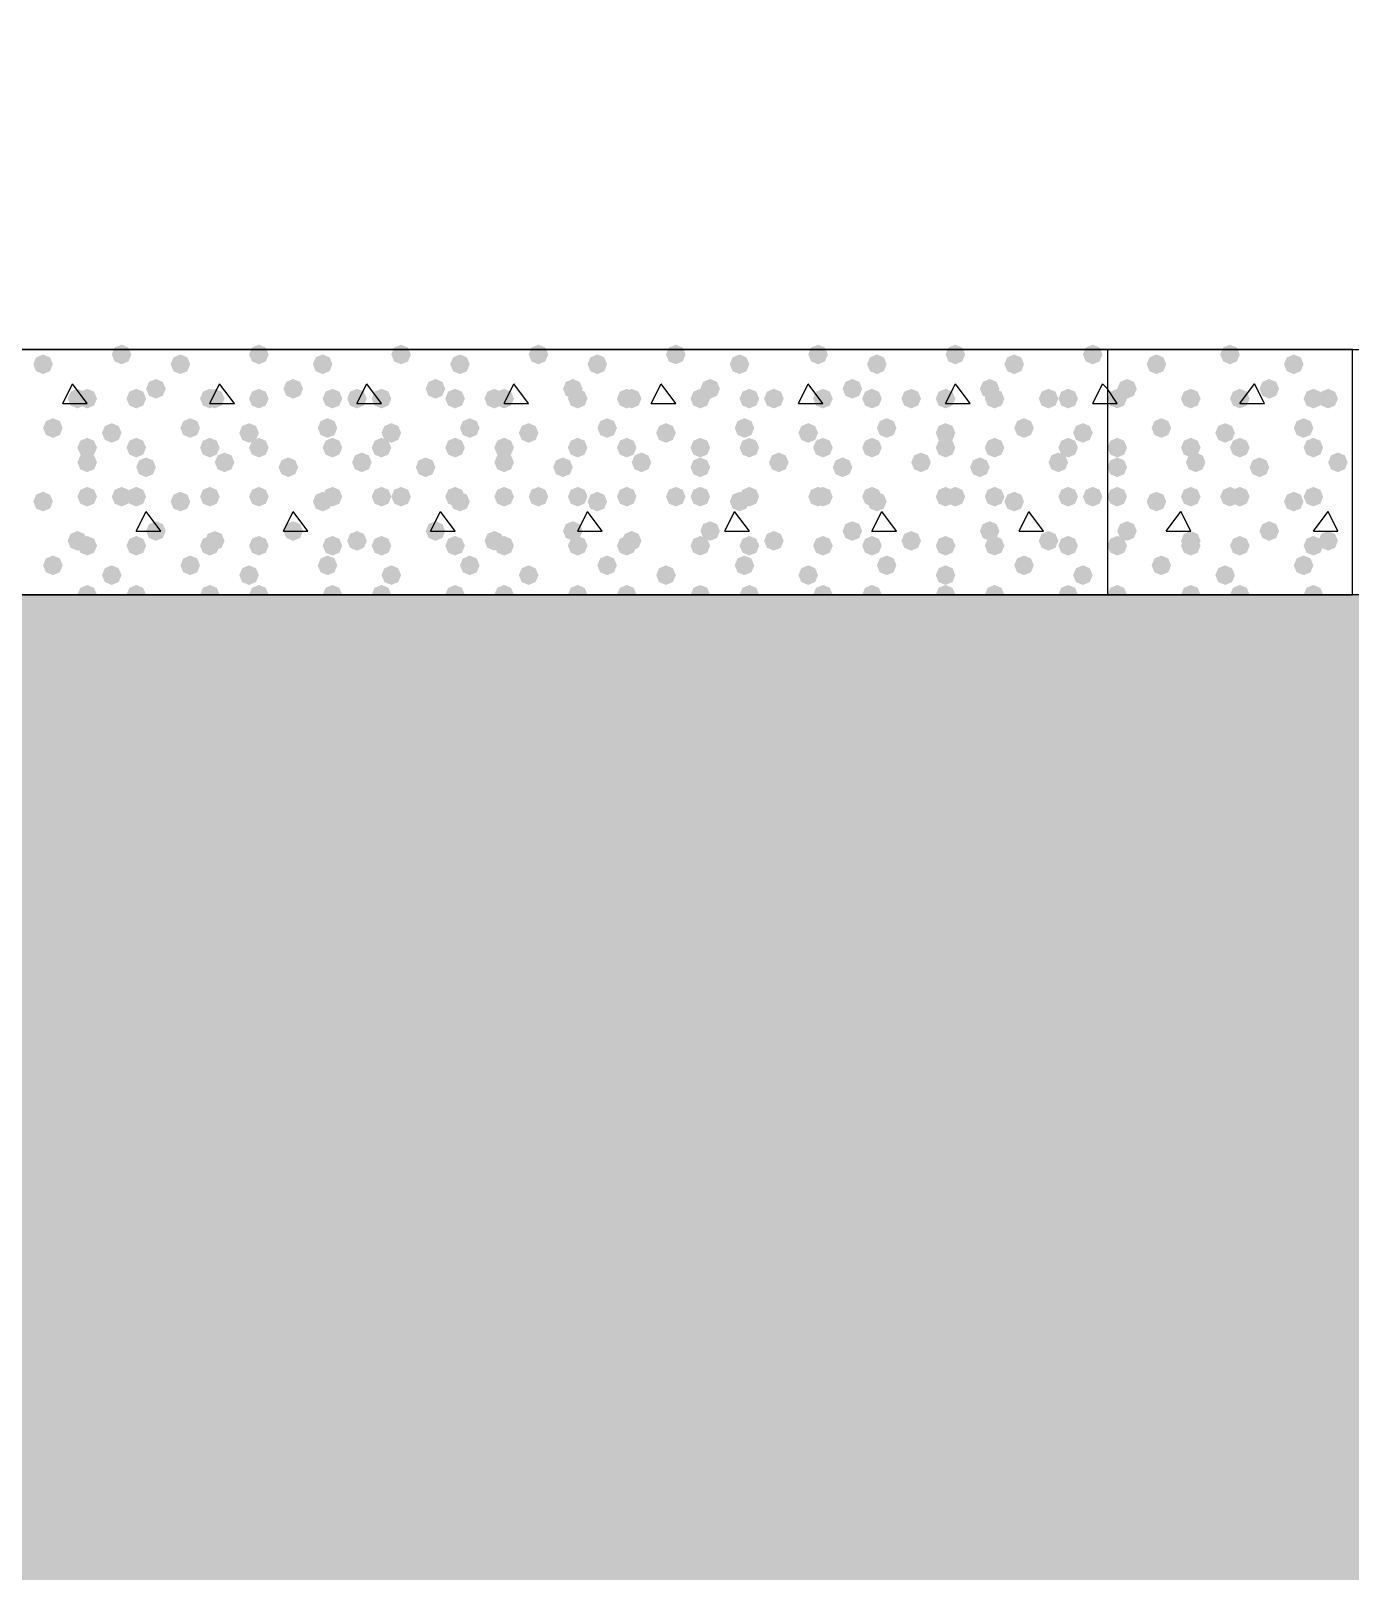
# Model space of a CAD drawing. Header units: millimetres. Extents: x 0 to 420, y 0 to 297.
# Drawn here: x 143.11 to 154.5, y 118.49 to 131.78 of the extents above; entities that cross this region are included whole.
import ezdxf

# ---------------------------------------------------------------- set-up
doc = ezdxf.new("R2010")
doc.units = ezdxf.units.MM
doc.layers.get('0').update_dxf_attribs({"linetype": 'CONTINUOUS'})

msp = doc.modelspace()

# ---------------------------------------------------------------- hatches: boundary and pattern name
at = {"true_color": 0x000008}
for points in [[(143.298333, 128.905), (143.273462, 128.845204), (143.213667, 128.820333), (143.153871, 128.845204), (143.129, 128.905), (143.153871, 128.964796), (143.213667, 128.989667), (143.273462, 128.964796)], [(143.975667, 128.989667), (143.950796, 128.929871), (143.891, 128.905), (143.831204, 128.929871), (143.806333, 128.989667), (143.831204, 129.049462), (143.891, 129.074333), (143.950796, 129.049463)], [(144.483667, 128.905), (144.458796, 128.845204), (144.399, 128.820333), (144.339204, 128.845204), (144.314333, 128.905), (144.339204, 128.964796), (144.399, 128.989667), (144.458796, 128.964796)], [(145.161, 128.989667), (145.136129, 128.929871), (145.076333, 128.905), (145.016538, 128.929871), (144.991667, 128.989667), (145.016537, 129.049462), (145.076333, 129.074333), (145.136129, 129.049463)], [(145.711333, 128.905), (145.686462, 128.845204), (145.626667, 128.820333), (145.566871, 128.845204), (145.542, 128.905), (145.566871, 128.964796), (145.626667, 128.989667), (145.686462, 128.964796)], [(146.388667, 128.989667), (146.363796, 128.929871), (146.304, 128.905), (146.244204, 128.929871), (146.219333, 128.989667), (146.244204, 129.049462), (146.304, 129.074333), (146.363796, 129.049463)], [(146.896667, 128.905), (146.871796, 128.845204), (146.812, 128.820333), (146.752204, 128.845204), (146.727333, 128.905), (146.752204, 128.964796), (146.812, 128.989667), (146.871796, 128.964796)], [(147.574, 128.989667), (147.549129, 128.929871), (147.489333, 128.905), (147.429538, 128.929871), (147.404667, 128.989667), (147.429537, 129.049462), (147.489333, 129.074333), (147.549129, 129.049463)], [(148.082, 128.905), (148.057129, 128.845204), (147.997333, 128.820333), (147.937538, 128.845204), (147.912667, 128.905), (147.937537, 128.964796), (147.997333, 128.989667), (148.057129, 128.964796)], [(148.759333, 128.989667), (148.734463, 128.929871), (148.674667, 128.905), (148.614871, 128.929871), (148.59, 128.989667), (148.614871, 129.049462), (148.674667, 129.074333), (148.734462, 129.049463)], [(149.309667, 128.905), (149.284796, 128.845204), (149.225, 128.820333), (149.165204, 128.845204), (149.140333, 128.905), (149.165204, 128.964796), (149.225, 128.989667), (149.284796, 128.964796)], [(149.987, 128.989667), (149.962129, 128.929871), (149.902333, 128.905), (149.842538, 128.929871), (149.817667, 128.989667), (149.842537, 129.049462), (149.902333, 129.074333), (149.962129, 129.049463)], [(150.495, 128.905), (150.470129, 128.845204), (150.410333, 128.820333), (150.350538, 128.845204), (150.325667, 128.905), (150.350537, 128.964796), (150.410333, 128.989667), (150.470129, 128.964796)], [(151.172333, 128.989667), (151.147462, 128.929871), (151.087667, 128.905), (151.027871, 128.929871), (151.003, 128.989667), (151.027871, 129.049462), (151.087667, 129.074333), (151.147462, 129.049463)], [(151.680333, 128.905), (151.655463, 128.845204), (151.595667, 128.820333), (151.535871, 128.845204), (151.511, 128.905), (151.535871, 128.964796), (151.595667, 128.989667), (151.655462, 128.964796)], [(152.357667, 128.989667), (152.332796, 128.929871), (152.273, 128.905), (152.213204, 128.929871), (152.188333, 128.989667), (152.213204, 129.049462), (152.273, 129.074333), (152.332796, 129.049463)], [(144.272, 128.693333), (144.247129, 128.633537), (144.187333, 128.608667), (144.127538, 128.633537), (144.102667, 128.693333), (144.127537, 128.753129), (144.187333, 128.778), (144.247129, 128.753129)], [(145.457333, 128.693333), (145.432462, 128.633537), (145.372667, 128.608667), (145.312871, 128.633537), (145.288, 128.693333), (145.312871, 128.753129), (145.372667, 128.778), (145.432462, 128.753129)], [(146.685, 128.693333), (146.660129, 128.633537), (146.600333, 128.608667), (146.540538, 128.633537), (146.515667, 128.693333), (146.540537, 128.753129), (146.600333, 128.778), (146.660129, 128.753129)], [(147.870333, 128.693333), (147.845463, 128.633537), (147.785667, 128.608667), (147.725871, 128.633537), (147.701, 128.693333), (147.725871, 128.753129), (147.785667, 128.778), (147.845462, 128.753129)], [(149.055667, 128.693333), (149.030796, 128.633537), (148.971, 128.608667), (148.911204, 128.633537), (148.886333, 128.693333), (148.911204, 128.753129), (148.971, 128.778), (149.030796, 128.753129)], [(150.283333, 128.693333), (150.258463, 128.633537), (150.198667, 128.608667), (150.138871, 128.633537), (150.114, 128.693333), (150.138871, 128.753129), (150.198667, 128.778), (150.258462, 128.753129)], [(151.468667, 128.693333), (151.443796, 128.633537), (151.384, 128.608667), (151.324204, 128.633537), (151.299333, 128.693333), (151.324204, 128.753129), (151.384, 128.778), (151.443796, 128.753129)], [(143.594667, 128.608667), (143.569796, 128.548871), (143.51, 128.524), (143.450204, 128.548871), (143.425333, 128.608667), (143.450204, 128.668462), (143.51, 128.693333), (143.569796, 128.668463)], [(143.679333, 128.608667), (143.654463, 128.548871), (143.594667, 128.524), (143.534871, 128.548871), (143.51, 128.608667), (143.534871, 128.668462), (143.594667, 128.693333), (143.654462, 128.668463)], [(144.102667, 128.608667), (144.077796, 128.548871), (144.018, 128.524), (143.958204, 128.548871), (143.933333, 128.608667), (143.958204, 128.668462), (144.018, 128.693333), (144.077796, 128.668463)], [(144.737667, 128.608667), (144.712796, 128.548871), (144.653, 128.524), (144.593204, 128.548871), (144.568333, 128.608667), (144.593204, 128.668462), (144.653, 128.693333), (144.712796, 128.668463)], [(144.78, 128.608667), (144.755129, 128.548871), (144.695333, 128.524), (144.635538, 128.548871), (144.610667, 128.608667), (144.635537, 128.668462), (144.695333, 128.693333), (144.755129, 128.668463)], [(145.161, 128.608667), (145.136129, 128.548871), (145.076333, 128.524), (145.016538, 128.548871), (144.991667, 128.608667), (145.016537, 128.668462), (145.076333, 128.693333), (145.136129, 128.668463)], [(145.796, 128.608667), (145.771129, 128.548871), (145.711333, 128.524), (145.651538, 128.548871), (145.626667, 128.608667), (145.651537, 128.668462), (145.711333, 128.693333), (145.771129, 128.668463)], [(146.007667, 128.608667), (145.982796, 128.548871), (145.923, 128.524), (145.863204, 128.548871), (145.838333, 128.608667), (145.863204, 128.668462), (145.923, 128.693333), (145.982796, 128.668463)], [(146.219333, 128.608667), (146.194462, 128.548871), (146.134667, 128.524), (146.074871, 128.548871), (146.05, 128.608667), (146.074871, 128.668462), (146.134667, 128.693333), (146.194462, 128.668463)], [(146.854333, 128.608667), (146.829463, 128.548871), (146.769667, 128.524), (146.709871, 128.548871), (146.685, 128.608667), (146.709871, 128.668462), (146.769667, 128.693333), (146.829462, 128.668463)], [(147.193, 128.608667), (147.168129, 128.548871), (147.108333, 128.524), (147.048538, 128.548871), (147.023667, 128.608667), (147.048537, 128.668462), (147.108333, 128.693333), (147.168129, 128.668463)], [(147.277667, 128.608667), (147.252796, 128.548871), (147.193, 128.524), (147.133204, 128.548871), (147.108333, 128.608667), (147.133204, 128.668462), (147.193, 128.693333), (147.252796, 128.668463)], [(147.912667, 128.608667), (147.887796, 128.548871), (147.828, 128.524), (147.768204, 128.548871), (147.743333, 128.608667), (147.768204, 128.668462), (147.828, 128.693333), (147.887796, 128.668463)], [(148.336, 128.608667), (148.311129, 128.548871), (148.251333, 128.524), (148.191538, 128.548871), (148.166667, 128.608667), (148.191537, 128.668462), (148.251333, 128.693333), (148.311129, 128.668463)], [(148.378333, 128.608667), (148.353462, 128.548871), (148.293667, 128.524), (148.233871, 128.548871), (148.209, 128.608667), (148.233871, 128.668462), (148.293667, 128.693333), (148.353462, 128.668463)], [(148.971, 128.608667), (148.946129, 128.548871), (148.886333, 128.524), (148.826538, 128.548871), (148.801667, 128.608667), (148.826537, 128.668462), (148.886333, 128.693333), (148.946129, 128.668463)], [(149.394333, 128.608667), (149.369463, 128.548871), (149.309667, 128.524), (149.249871, 128.548871), (149.225, 128.608667), (149.249871, 128.668462), (149.309667, 128.693333), (149.369462, 128.668463)], [(149.606, 128.608667), (149.581129, 128.548871), (149.521333, 128.524), (149.461538, 128.548871), (149.436667, 128.608667), (149.461537, 128.668462), (149.521333, 128.693333), (149.581129, 128.668463)], [(150.029333, 128.608667), (150.004462, 128.548871), (149.944667, 128.524), (149.884871, 128.548871), (149.86, 128.608667), (149.884871, 128.668462), (149.944667, 128.693333), (150.004462, 128.668463)], [(150.452667, 128.608667), (150.427796, 128.548871), (150.368, 128.524), (150.308204, 128.548871), (150.283333, 128.608667), (150.308204, 128.668462), (150.368, 128.693333), (150.427796, 128.668463)], [(150.791333, 128.608667), (150.766462, 128.548871), (150.706667, 128.524), (150.646871, 128.548871), (150.622, 128.608667), (150.646871, 128.668462), (150.706667, 128.693333), (150.766462, 128.668463)], [(151.087667, 128.608667), (151.062796, 128.548871), (151.003, 128.524), (150.943204, 128.548871), (150.918333, 128.608667), (150.943204, 128.668462), (151.003, 128.693333), (151.062796, 128.668463)], [(151.511, 128.608667), (151.486129, 128.548871), (151.426333, 128.524), (151.366538, 128.548871), (151.341667, 128.608667), (151.366537, 128.668462), (151.426333, 128.693333), (151.486129, 128.668463)], [(151.976667, 128.608667), (151.951796, 128.548871), (151.892, 128.524), (151.832204, 128.548871), (151.807333, 128.608667), (151.832204, 128.668462), (151.892, 128.693333), (151.951796, 128.668463)], [(152.146, 128.608667), (152.121129, 128.548871), (152.061333, 128.524), (152.001538, 128.548871), (151.976667, 128.608667), (152.001537, 128.668462), (152.061333, 128.693333), (152.121129, 128.668463)], [(143.383, 128.354667), (143.358129, 128.294871), (143.298333, 128.27), (143.238537, 128.294871), (143.213667, 128.354667), (143.238537, 128.414462), (143.298333, 128.439333), (143.358129, 128.414463)], [(143.891, 128.312333), (143.866129, 128.252537), (143.806333, 128.227667), (143.746538, 128.252537), (143.721667, 128.312333), (143.746537, 128.372129), (143.806333, 128.397), (143.866129, 128.372129)], [(144.568333, 128.354667), (144.543463, 128.294871), (144.483667, 128.27), (144.423871, 128.294871), (144.399, 128.354667), (144.423871, 128.414462), (144.483667, 128.439333), (144.543462, 128.414463)], [(145.076333, 128.312333), (145.051462, 128.252537), (144.991667, 128.227667), (144.931871, 128.252537), (144.907, 128.312333), (144.931871, 128.372129), (144.991667, 128.397), (145.051462, 128.372129)], [(145.753667, 128.354667), (145.728796, 128.294871), (145.669, 128.27), (145.609204, 128.294871), (145.584333, 128.354667), (145.609204, 128.414462), (145.669, 128.439333), (145.728796, 128.414463)], [(146.304, 128.312333), (146.279129, 128.252537), (146.219333, 128.227667), (146.159538, 128.252537), (146.134667, 128.312333), (146.159537, 128.372129), (146.219333, 128.397), (146.279129, 128.372129)], [(146.981333, 128.354667), (146.956462, 128.294871), (146.896667, 128.27), (146.836871, 128.294871), (146.812, 128.354667), (146.836871, 128.414462), (146.896667, 128.439333), (146.956462, 128.414463)], [(147.489333, 128.312333), (147.464463, 128.252537), (147.404667, 128.227667), (147.344871, 128.252537), (147.32, 128.312333), (147.344871, 128.372129), (147.404667, 128.397), (147.464462, 128.372129)], [(148.166667, 128.354667), (148.141796, 128.294871), (148.082, 128.27), (148.022204, 128.294871), (147.997333, 128.354667), (148.022204, 128.414462), (148.082, 128.439333), (148.141796, 128.414463)], [(148.674667, 128.312333), (148.649796, 128.252537), (148.59, 128.227667), (148.530204, 128.252537), (148.505333, 128.312333), (148.530204, 128.372129), (148.59, 128.397), (148.649796, 128.372129)], [(149.352, 128.354667), (149.327129, 128.294871), (149.267333, 128.27), (149.207538, 128.294871), (149.182667, 128.354667), (149.207537, 128.414462), (149.267333, 128.439333), (149.327129, 128.414463)], [(149.902333, 128.312333), (149.877462, 128.252537), (149.817667, 128.227667), (149.757871, 128.252537), (149.733, 128.312333), (149.757871, 128.372129), (149.817667, 128.397), (149.877462, 128.372129)], [(150.579667, 128.354667), (150.554796, 128.294871), (150.495, 128.27), (150.435204, 128.294871), (150.410333, 128.354667), (150.435204, 128.414462), (150.495, 128.439333), (150.554796, 128.414463)], [(151.087667, 128.312333), (151.062796, 128.252537), (151.003, 128.227667), (150.943204, 128.252537), (150.918333, 128.312333), (150.943204, 128.372129), (151.003, 128.397), (151.062796, 128.372129)], [(151.765, 128.354667), (151.740129, 128.294871), (151.680333, 128.27), (151.620538, 128.294871), (151.595667, 128.354667), (151.620537, 128.414462), (151.680333, 128.439333), (151.740129, 128.414463)], [(152.273, 128.312333), (152.248129, 128.252537), (152.188333, 128.227667), (152.128537, 128.252537), (152.103667, 128.312333), (152.128537, 128.372129), (152.188333, 128.397), (152.248129, 128.372129)], [(143.679333, 128.185333), (143.654463, 128.125538), (143.594667, 128.100667), (143.534871, 128.125538), (143.51, 128.185333), (143.534871, 128.245129), (143.594667, 128.27), (143.654462, 128.245129)], [(144.102667, 128.185333), (144.077796, 128.125538), (144.018, 128.100667), (143.958204, 128.125538), (143.933333, 128.185333), (143.958204, 128.245129), (144.018, 128.27), (144.077796, 128.245129)], [(144.737667, 128.185333), (144.712796, 128.125538), (144.653, 128.100667), (144.593204, 128.125538), (144.568333, 128.185333), (144.593204, 128.245129), (144.653, 128.27), (144.712796, 128.245129)], [(145.161, 128.185333), (145.136129, 128.125538), (145.076333, 128.100667), (145.016538, 128.125538), (144.991667, 128.185333), (145.016537, 128.245129), (145.076333, 128.27), (145.136129, 128.245129)], [(145.796, 128.185333), (145.771129, 128.125538), (145.711333, 128.100667), (145.651538, 128.125538), (145.626667, 128.185333), (145.651537, 128.245129), (145.711333, 128.27), (145.771129, 128.245129)], [(146.219333, 128.185333), (146.194462, 128.125538), (146.134667, 128.100667), (146.074871, 128.125538), (146.05, 128.185333), (146.074871, 128.245129), (146.134667, 128.27), (146.194462, 128.245129)], [(146.854333, 128.185333), (146.829463, 128.125538), (146.769667, 128.100667), (146.709871, 128.125538), (146.685, 128.185333), (146.709871, 128.245129), (146.769667, 128.27), (146.829462, 128.245129)], [(147.277667, 128.185333), (147.252796, 128.125538), (147.193, 128.100667), (147.133204, 128.125538), (147.108333, 128.185333), (147.133204, 128.245129), (147.193, 128.27), (147.252796, 128.245129)], [(147.912667, 128.185333), (147.887796, 128.125538), (147.828, 128.100667), (147.768204, 128.125538), (147.743333, 128.185333), (147.768204, 128.245129), (147.828, 128.27), (147.887796, 128.245129)], [(148.336, 128.185333), (148.311129, 128.125538), (148.251333, 128.100667), (148.191538, 128.125538), (148.166667, 128.185333), (148.191537, 128.245129), (148.251333, 128.27), (148.311129, 128.245129)], [(148.971, 128.185333), (148.946129, 128.125538), (148.886333, 128.100667), (148.826538, 128.125538), (148.801667, 128.185333), (148.826537, 128.245129), (148.886333, 128.27), (148.946129, 128.245129)], [(149.394333, 128.185333), (149.369463, 128.125538), (149.309667, 128.100667), (149.249871, 128.125538), (149.225, 128.185333), (149.249871, 128.245129), (149.309667, 128.27), (149.369462, 128.245129)], [(150.029333, 128.185333), (150.004462, 128.125538), (149.944667, 128.100667), (149.884871, 128.125538), (149.86, 128.185333), (149.884871, 128.245129), (149.944667, 128.27), (150.004462, 128.245129)], [(150.452667, 128.185333), (150.427796, 128.125538), (150.368, 128.100667), (150.308204, 128.125538), (150.283333, 128.185333), (150.308204, 128.245129), (150.368, 128.27), (150.427796, 128.245129)], [(151.087667, 128.185333), (151.062796, 128.125538), (151.003, 128.100667), (150.943204, 128.125538), (150.918333, 128.185333), (150.943204, 128.245129), (151.003, 128.27), (151.062796, 128.245129)], [(151.511, 128.185333), (151.486129, 128.125538), (151.426333, 128.100667), (151.366538, 128.125538), (151.341667, 128.185333), (151.366537, 128.245129), (151.426333, 128.27), (151.486129, 128.245129)], [(152.146, 128.185333), (152.121129, 128.125538), (152.061333, 128.100667), (152.001538, 128.125538), (151.976667, 128.185333), (152.001537, 128.245129), (152.061333, 128.27), (152.121129, 128.245129)], [(143.679333, 128.058333), (143.654463, 127.998538), (143.594667, 127.973667), (143.534871, 127.998538), (143.51, 128.058333), (143.534871, 128.118129), (143.594667, 128.143), (143.654462, 128.118129)], [(144.187333, 128.016), (144.162463, 127.956204), (144.102667, 127.931333), (144.042871, 127.956204), (144.018, 128.016), (144.042871, 128.075796), (144.102667, 128.100667), (144.162462, 128.075796)], [(144.864667, 128.058333), (144.839796, 127.998538), (144.78, 127.973667), (144.720204, 127.998538), (144.695333, 128.058333), (144.720204, 128.118129), (144.78, 128.143), (144.839796, 128.118129)], [(145.415, 128.016), (145.390129, 127.956204), (145.330333, 127.931333), (145.270538, 127.956204), (145.245667, 128.016), (145.270537, 128.075796), (145.330333, 128.100667), (145.390129, 128.075796)], [(146.05, 128.058333), (146.025129, 127.998538), (145.965333, 127.973667), (145.905538, 127.998538), (145.880667, 128.058333), (145.905537, 128.118129), (145.965333, 128.143), (146.025129, 128.118129)], [(146.600333, 128.016), (146.575463, 127.956204), (146.515667, 127.931333), (146.455871, 127.956204), (146.431, 128.016), (146.455871, 128.075796), (146.515667, 128.100667), (146.575462, 128.075796)], [(147.277667, 128.058333), (147.252796, 127.998538), (147.193, 127.973667), (147.133204, 127.998538), (147.108333, 128.058333), (147.133204, 128.118129), (147.193, 128.143), (147.252796, 128.118129)], [(147.785667, 128.016), (147.760796, 127.956204), (147.701, 127.931333), (147.641204, 127.956204), (147.616333, 128.016), (147.641204, 128.075796), (147.701, 128.100667), (147.760796, 128.075796)], [(148.463, 128.058333), (148.438129, 127.998538), (148.378333, 127.973667), (148.318537, 127.998538), (148.293667, 128.058333), (148.318537, 128.118129), (148.378333, 128.143), (148.438129, 128.118129)], [(148.971, 128.016), (148.946129, 127.956204), (148.886333, 127.931333), (148.826538, 127.956204), (148.801667, 128.016), (148.826537, 128.075796), (148.886333, 128.100667), (148.946129, 128.075796)], [(149.648333, 128.058333), (149.623462, 127.998538), (149.563667, 127.973667), (149.503871, 127.998538), (149.479, 128.058333), (149.503871, 128.118129), (149.563667, 128.143), (149.623462, 128.118129)], [(150.198667, 128.016), (150.173796, 127.956204), (150.114, 127.931333), (150.054204, 127.956204), (150.029333, 128.016), (150.054204, 128.075796), (150.114, 128.100667), (150.173796, 128.075796)], [(150.876, 128.058333), (150.851129, 127.998538), (150.791333, 127.973667), (150.731538, 127.998538), (150.706667, 128.058333), (150.731537, 128.118129), (150.791333, 128.143), (150.851129, 128.118129)], [(151.384, 128.016), (151.359129, 127.956204), (151.299333, 127.931333), (151.239538, 127.956204), (151.214667, 128.016), (151.239537, 128.075796), (151.299333, 128.100667), (151.359129, 128.075796)], [(152.061333, 128.058333), (152.036462, 127.998538), (151.976667, 127.973667), (151.916871, 127.998538), (151.892, 128.058333), (151.916871, 128.118129), (151.976667, 128.143), (152.036462, 128.118129)], [(143.298333, 127.719667), (143.273462, 127.659871), (143.213667, 127.635), (143.153871, 127.659871), (143.129, 127.719667), (143.153871, 127.779462), (143.213667, 127.804333), (143.273462, 127.779463)], [(143.679333, 127.762), (143.654463, 127.702204), (143.594667, 127.677333), (143.534871, 127.702204), (143.51, 127.762), (143.534871, 127.821796), (143.594667, 127.846667), (143.654462, 127.821796)], [(143.975667, 127.762), (143.950796, 127.702204), (143.891, 127.677333), (143.831204, 127.702204), (143.806333, 127.762), (143.831204, 127.821796), (143.891, 127.846667), (143.950796, 127.821796)], [(144.102667, 127.762), (144.077796, 127.702204), (144.018, 127.677333), (143.958204, 127.702204), (143.933333, 127.762), (143.958204, 127.821796), (144.018, 127.846667), (144.077796, 127.821796)], [(144.483667, 127.719667), (144.458796, 127.659871), (144.399, 127.635), (144.339204, 127.659871), (144.314333, 127.719667), (144.339204, 127.779462), (144.399, 127.804333), (144.458796, 127.779463)], [(144.737667, 127.762), (144.712796, 127.702204), (144.653, 127.677333), (144.593204, 127.702204), (144.568333, 127.762), (144.593204, 127.821796), (144.653, 127.846667), (144.712796, 127.821796)], [(145.161, 127.762), (145.136129, 127.702204), (145.076333, 127.677333), (145.016538, 127.702204), (144.991667, 127.762), (145.016537, 127.821796), (145.076333, 127.846667), (145.136129, 127.821796)], [(145.161, 127.762), (145.136129, 127.702204), (145.076333, 127.677333), (145.016538, 127.702204), (144.991667, 127.762), (145.016537, 127.821796), (145.076333, 127.846667), (145.136129, 127.821796)], [(145.711333, 127.719667), (145.686462, 127.659871), (145.626667, 127.635), (145.566871, 127.659871), (145.542, 127.719667), (145.566871, 127.779462), (145.626667, 127.804333), (145.686462, 127.779463)], [(145.796, 127.762), (145.771129, 127.702204), (145.711333, 127.677333), (145.651538, 127.702204), (145.626667, 127.762), (145.651537, 127.821796), (145.711333, 127.846667), (145.771129, 127.821796)], [(146.219333, 127.762), (146.194462, 127.702204), (146.134667, 127.677333), (146.074871, 127.702204), (146.05, 127.762), (146.074871, 127.821796), (146.134667, 127.846667), (146.194462, 127.821796)], [(146.388667, 127.762), (146.363796, 127.702204), (146.304, 127.677333), (146.244204, 127.702204), (146.219333, 127.762), (146.244204, 127.821796), (146.304, 127.846667), (146.363796, 127.821796)], [(146.854333, 127.762), (146.829463, 127.702204), (146.769667, 127.677333), (146.709871, 127.702204), (146.685, 127.762), (146.709871, 127.821796), (146.769667, 127.846667), (146.829462, 127.821796)], [(146.896667, 127.719667), (146.871796, 127.659871), (146.812, 127.635), (146.752204, 127.659871), (146.727333, 127.719667), (146.752204, 127.779462), (146.812, 127.804333), (146.871796, 127.779463)], [(147.277667, 127.762), (147.252796, 127.702204), (147.193, 127.677333), (147.133204, 127.702204), (147.108333, 127.762), (147.133204, 127.821796), (147.193, 127.846667), (147.252796, 127.821796)], [(147.574, 127.762), (147.549129, 127.702204), (147.489333, 127.677333), (147.429538, 127.702204), (147.404667, 127.762), (147.429537, 127.821796), (147.489333, 127.846667), (147.549129, 127.821796)], [(147.912667, 127.762), (147.887796, 127.702204), (147.828, 127.677333), (147.768204, 127.702204), (147.743333, 127.762), (147.768204, 127.821796), (147.828, 127.846667), (147.887796, 127.821796)], [(148.082, 127.719667), (148.057129, 127.659871), (147.997333, 127.635), (147.937538, 127.659871), (147.912667, 127.719667), (147.937537, 127.779462), (147.997333, 127.804333), (148.057129, 127.779463)], [(148.336, 127.762), (148.311129, 127.702204), (148.251333, 127.677333), (148.191538, 127.702204), (148.166667, 127.762), (148.191537, 127.821796), (148.251333, 127.846667), (148.311129, 127.821796)], [(148.759333, 127.762), (148.734463, 127.702204), (148.674667, 127.677333), (148.614871, 127.702204), (148.59, 127.762), (148.614871, 127.821796), (148.674667, 127.846667), (148.734462, 127.821796)], [(148.971, 127.762), (148.946129, 127.702204), (148.886333, 127.677333), (148.826538, 127.702204), (148.801667, 127.762), (148.826537, 127.821796), (148.886333, 127.846667), (148.946129, 127.821796)], [(149.309667, 127.719667), (149.284796, 127.659871), (149.225, 127.635), (149.165204, 127.659871), (149.140333, 127.719667), (149.165204, 127.779462), (149.225, 127.804333), (149.284796, 127.779463)], [(149.394333, 127.762), (149.369463, 127.702204), (149.309667, 127.677333), (149.249871, 127.702204), (149.225, 127.762), (149.249871, 127.821796), (149.309667, 127.846667), (149.369462, 127.821796)], [(149.987, 127.762), (149.962129, 127.702204), (149.902333, 127.677333), (149.842538, 127.702204), (149.817667, 127.762), (149.842537, 127.821796), (149.902333, 127.846667), (149.962129, 127.821796)], [(150.029333, 127.762), (150.004462, 127.702204), (149.944667, 127.677333), (149.884871, 127.702204), (149.86, 127.762), (149.884871, 127.821796), (149.944667, 127.846667), (150.004462, 127.821796)], [(150.452667, 127.762), (150.427796, 127.702204), (150.368, 127.677333), (150.308204, 127.702204), (150.283333, 127.762), (150.308204, 127.821796), (150.368, 127.846667), (150.427796, 127.821796)], [(150.495, 127.719667), (150.470129, 127.659871), (150.410333, 127.635), (150.350538, 127.659871), (150.325667, 127.719667), (150.350537, 127.779462), (150.410333, 127.804333), (150.470129, 127.779463)], [(151.087667, 127.762), (151.062796, 127.702204), (151.003, 127.677333), (150.943204, 127.702204), (150.918333, 127.762), (150.943204, 127.821796), (151.003, 127.846667), (151.062796, 127.821796)], [(151.172333, 127.762), (151.147462, 127.702204), (151.087667, 127.677333), (151.027871, 127.702204), (151.003, 127.762), (151.027871, 127.821796), (151.087667, 127.846667), (151.147462, 127.821796)], [(151.511, 127.762), (151.486129, 127.702204), (151.426333, 127.677333), (151.366538, 127.702204), (151.341667, 127.762), (151.366537, 127.821796), (151.426333, 127.846667), (151.486129, 127.821796)], [(151.680333, 127.719667), (151.655463, 127.659871), (151.595667, 127.635), (151.535871, 127.659871), (151.511, 127.719667), (151.535871, 127.779462), (151.595667, 127.804333), (151.655462, 127.779463)], [(152.146, 127.762), (152.121129, 127.702204), (152.061333, 127.677333), (152.001538, 127.702204), (151.976667, 127.762), (152.001537, 127.821796), (152.061333, 127.846667), (152.121129, 127.821796)], [(152.357667, 127.762), (152.332796, 127.702204), (152.273, 127.677333), (152.213204, 127.702204), (152.188333, 127.762), (152.213204, 127.821796), (152.273, 127.846667), (152.332796, 127.821796)], [(144.272, 127.465667), (144.247129, 127.405871), (144.187333, 127.381), (144.127538, 127.405871), (144.102667, 127.465667), (144.127537, 127.525462), (144.187333, 127.550333), (144.247129, 127.525463)], [(145.457333, 127.465667), (145.432462, 127.405871), (145.372667, 127.381), (145.312871, 127.405871), (145.288, 127.465667), (145.312871, 127.525462), (145.372667, 127.550333), (145.432462, 127.525463)], [(146.685, 127.465667), (146.660129, 127.405871), (146.600333, 127.381), (146.540538, 127.405871), (146.515667, 127.465667), (146.540537, 127.525462), (146.600333, 127.550333), (146.660129, 127.525463)], [(147.870333, 127.465667), (147.845463, 127.405871), (147.785667, 127.381), (147.725871, 127.405871), (147.701, 127.465667), (147.725871, 127.525462), (147.785667, 127.550333), (147.845462, 127.525463)], [(149.055667, 127.465667), (149.030796, 127.405871), (148.971, 127.381), (148.911204, 127.405871), (148.886333, 127.465667), (148.911204, 127.525462), (148.971, 127.550333), (149.030796, 127.525463)], [(150.283333, 127.465667), (150.258463, 127.405871), (150.198667, 127.381), (150.138871, 127.405871), (150.114, 127.465667), (150.138871, 127.525462), (150.198667, 127.550333), (150.258462, 127.525463)], [(151.468667, 127.465667), (151.443796, 127.405871), (151.384, 127.381), (151.324204, 127.405871), (151.299333, 127.465667), (151.324204, 127.525462), (151.384, 127.550333), (151.443796, 127.525463)], [(143.594667, 127.381), (143.569796, 127.321204), (143.51, 127.296333), (143.450204, 127.321204), (143.425333, 127.381), (143.450204, 127.440796), (143.51, 127.465667), (143.569796, 127.440796)], [(143.679333, 127.338667), (143.654463, 127.278871), (143.594667, 127.254), (143.534871, 127.278871), (143.51, 127.338667), (143.534871, 127.398462), (143.594667, 127.423333), (143.654462, 127.398463)], [(144.102667, 127.338667), (144.077796, 127.278871), (144.018, 127.254), (143.958204, 127.278871), (143.933333, 127.338667), (143.958204, 127.398462), (144.018, 127.423333), (144.077796, 127.398463)], [(144.737667, 127.338667), (144.712796, 127.278871), (144.653, 127.254), (144.593204, 127.278871), (144.568333, 127.338667), (144.593204, 127.398462), (144.653, 127.423333), (144.712796, 127.398463)], [(144.78, 127.381), (144.755129, 127.321204), (144.695333, 127.296333), (144.635538, 127.321204), (144.610667, 127.381), (144.635537, 127.440796), (144.695333, 127.465667), (144.755129, 127.440796)], [(145.161, 127.338667), (145.136129, 127.278871), (145.076333, 127.254), (145.016538, 127.278871), (144.991667, 127.338667), (145.016537, 127.398462), (145.076333, 127.423333), (145.136129, 127.398463)], [(145.796, 127.338667), (145.771129, 127.278871), (145.711333, 127.254), (145.651538, 127.278871), (145.626667, 127.338667), (145.651537, 127.398462), (145.711333, 127.423333), (145.771129, 127.398463)], [(146.007667, 127.381), (145.982796, 127.321204), (145.923, 127.296333), (145.863204, 127.321204), (145.838333, 127.381), (145.863204, 127.440796), (145.923, 127.465667), (145.982796, 127.440796)], [(146.219333, 127.338667), (146.194462, 127.278871), (146.134667, 127.254), (146.074871, 127.278871), (146.05, 127.338667), (146.074871, 127.398462), (146.134667, 127.423333), (146.194462, 127.398463)], [(146.854333, 127.338667), (146.829463, 127.278871), (146.769667, 127.254), (146.709871, 127.278871), (146.685, 127.338667), (146.709871, 127.398462), (146.769667, 127.423333), (146.829462, 127.398463)], [(147.193, 127.381), (147.168129, 127.321204), (147.108333, 127.296333), (147.048538, 127.321204), (147.023667, 127.381), (147.048537, 127.440796), (147.108333, 127.465667), (147.168129, 127.440796)], [(147.277667, 127.338667), (147.252796, 127.278871), (147.193, 127.254), (147.133204, 127.278871), (147.108333, 127.338667), (147.133204, 127.398462), (147.193, 127.423333), (147.252796, 127.398463)], [(147.912667, 127.338667), (147.887796, 127.278871), (147.828, 127.254), (147.768204, 127.278871), (147.743333, 127.338667), (147.768204, 127.398462), (147.828, 127.423333), (147.887796, 127.398463)], [(148.336, 127.338667), (148.311129, 127.278871), (148.251333, 127.254), (148.191538, 127.278871), (148.166667, 127.338667), (148.191537, 127.398462), (148.251333, 127.423333), (148.311129, 127.398463)], [(148.378333, 127.381), (148.353462, 127.321204), (148.293667, 127.296333), (148.233871, 127.321204), (148.209, 127.381), (148.233871, 127.440796), (148.293667, 127.465667), (148.353462, 127.440796)], [(148.971, 127.338667), (148.946129, 127.278871), (148.886333, 127.254), (148.826538, 127.278871), (148.801667, 127.338667), (148.826537, 127.398462), (148.886333, 127.423333), (148.946129, 127.398463)], [(149.394333, 127.338667), (149.369463, 127.278871), (149.309667, 127.254), (149.249871, 127.278871), (149.225, 127.338667), (149.249871, 127.398462), (149.309667, 127.423333), (149.369462, 127.398463)], [(149.606, 127.381), (149.581129, 127.321204), (149.521333, 127.296333), (149.461538, 127.321204), (149.436667, 127.381), (149.461537, 127.440796), (149.521333, 127.465667), (149.581129, 127.440796)], [(150.029333, 127.338667), (150.004462, 127.278871), (149.944667, 127.254), (149.884871, 127.278871), (149.86, 127.338667), (149.884871, 127.398462), (149.944667, 127.423333), (150.004462, 127.398463)], [(150.452667, 127.338667), (150.427796, 127.278871), (150.368, 127.254), (150.308204, 127.278871), (150.283333, 127.338667), (150.308204, 127.398462), (150.368, 127.423333), (150.427796, 127.398463)], [(150.791333, 127.381), (150.766462, 127.321204), (150.706667, 127.296333), (150.646871, 127.321204), (150.622, 127.381), (150.646871, 127.440796), (150.706667, 127.465667), (150.766462, 127.440796)], [(151.087667, 127.338667), (151.062796, 127.278871), (151.003, 127.254), (150.943204, 127.278871), (150.918333, 127.338667), (150.943204, 127.398462), (151.003, 127.423333), (151.062796, 127.398463)], [(151.511, 127.338667), (151.486129, 127.278871), (151.426333, 127.254), (151.366538, 127.278871), (151.341667, 127.338667), (151.366537, 127.398462), (151.426333, 127.423333), (151.486129, 127.398463)], [(151.976667, 127.381), (151.951796, 127.321204), (151.892, 127.296333), (151.832204, 127.321204), (151.807333, 127.381), (151.832204, 127.440796), (151.892, 127.465667), (151.951796, 127.440796)], [(152.146, 127.338667), (152.121129, 127.278871), (152.061333, 127.254), (152.001538, 127.278871), (151.976667, 127.338667), (152.001537, 127.398462), (152.061333, 127.423333), (152.121129, 127.398463)], [(143.383, 127.169333), (143.358129, 127.109537), (143.298333, 127.084667), (143.238537, 127.109537), (143.213667, 127.169333), (143.238537, 127.229129), (143.298333, 127.254), (143.358129, 127.229129)], [(144.568333, 127.169333), (144.543463, 127.109537), (144.483667, 127.084667), (144.423871, 127.109537), (144.399, 127.169333), (144.423871, 127.229129), (144.483667, 127.254), (144.543462, 127.229129)], [(145.753667, 127.169333), (145.728796, 127.109537), (145.669, 127.084667), (145.609204, 127.109537), (145.584333, 127.169333), (145.609204, 127.229129), (145.669, 127.254), (145.728796, 127.229129)], [(146.981333, 127.169333), (146.956462, 127.109537), (146.896667, 127.084667), (146.836871, 127.109537), (146.812, 127.169333), (146.836871, 127.229129), (146.896667, 127.254), (146.956462, 127.229129)], [(148.166667, 127.169333), (148.141796, 127.109537), (148.082, 127.084667), (148.022204, 127.109537), (147.997333, 127.169333), (148.022204, 127.229129), (148.082, 127.254), (148.141796, 127.229129)], [(149.352, 127.169333), (149.327129, 127.109537), (149.267333, 127.084667), (149.207538, 127.109537), (149.182667, 127.169333), (149.207537, 127.229129), (149.267333, 127.254), (149.327129, 127.229129)], [(150.579667, 127.169333), (150.554796, 127.109537), (150.495, 127.084667), (150.435204, 127.109537), (150.410333, 127.169333), (150.435204, 127.229129), (150.495, 127.254), (150.554796, 127.229129)], [(151.765, 127.169333), (151.740129, 127.109537), (151.680333, 127.084667), (151.620538, 127.109537), (151.595667, 127.169333), (151.620537, 127.229129), (151.680333, 127.254), (151.740129, 127.229129)], [(143.891, 127.084667), (143.866129, 127.024871), (143.806333, 127), (143.746538, 127.024871), (143.721667, 127.084667), (143.746537, 127.144462), (143.806333, 127.169333), (143.866129, 127.144463)], [(145.076333, 127.084667), (145.051462, 127.024871), (144.991667, 127), (144.931871, 127.024871), (144.907, 127.084667), (144.931871, 127.144462), (144.991667, 127.169333), (145.051462, 127.144463)], [(146.304, 127.084667), (146.279129, 127.024871), (146.219333, 127), (146.159538, 127.024871), (146.134667, 127.084667), (146.159537, 127.144462), (146.219333, 127.169333), (146.279129, 127.144463)], [(147.489333, 127.084667), (147.464463, 127.024871), (147.404667, 127), (147.344871, 127.024871), (147.32, 127.084667), (147.344871, 127.144462), (147.404667, 127.169333), (147.464462, 127.144463)], [(148.674667, 127.084667), (148.649796, 127.024871), (148.59, 127), (148.530204, 127.024871), (148.505333, 127.084667), (148.530204, 127.144462), (148.59, 127.169333), (148.649796, 127.144463)], [(149.902333, 127.084667), (149.877462, 127.024871), (149.817667, 127), (149.757871, 127.024871), (149.733, 127.084667), (149.757871, 127.144462), (149.817667, 127.169333), (149.877462, 127.144463)], [(151.087667, 127.084667), (151.062796, 127.024871), (151.003, 127), (150.943204, 127.024871), (150.918333, 127.084667), (150.943204, 127.144462), (151.003, 127.169333), (151.062796, 127.144463)], [(152.273, 127.084667), (152.248129, 127.024871), (152.188333, 127), (152.128537, 127.024871), (152.103667, 127.084667), (152.128537, 127.144462), (152.188333, 127.169333), (152.248129, 127.144463)], [(143.679333, 126.915333), (143.654463, 126.855538), (143.594667, 126.830667), (143.534871, 126.855538), (143.51, 126.915333), (143.534871, 126.975129), (143.594667, 127), (143.654462, 126.975129)], [(144.102667, 126.915333), (144.077796, 126.855538), (144.018, 126.830667), (143.958204, 126.855538), (143.933333, 126.915333), (143.958204, 126.975129), (144.018, 127), (144.077796, 126.975129)], [(144.737667, 126.915333), (144.712796, 126.855538), (144.653, 126.830667), (144.593204, 126.855538), (144.568333, 126.915333), (144.593204, 126.975129), (144.653, 127), (144.712796, 126.975129)], [(145.161, 126.915333), (145.136129, 126.855538), (145.076333, 126.830667), (145.016538, 126.855538), (144.991667, 126.915333), (145.016537, 126.975129), (145.076333, 127), (145.136129, 126.975129)], [(145.796, 126.915333), (145.771129, 126.855538), (145.711333, 126.830667), (145.651538, 126.855538), (145.626667, 126.915333), (145.651537, 126.975129), (145.711333, 127), (145.771129, 126.975129)], [(146.219333, 126.915333), (146.194462, 126.855538), (146.134667, 126.830667), (146.074871, 126.855538), (146.05, 126.915333), (146.074871, 126.975129), (146.134667, 127), (146.194462, 126.975129)], [(146.854333, 126.915333), (146.829463, 126.855538), (146.769667, 126.830667), (146.709871, 126.855538), (146.685, 126.915333), (146.709871, 126.975129), (146.769667, 127), (146.829462, 126.975129)], [(147.277667, 126.915333), (147.252796, 126.855538), (147.193, 126.830667), (147.133204, 126.855538), (147.108333, 126.915333), (147.133204, 126.975129), (147.193, 127), (147.252796, 126.975129)], [(147.912667, 126.915333), (147.887796, 126.855538), (147.828, 126.830667), (147.768204, 126.855538), (147.743333, 126.915333), (147.768204, 126.975129), (147.828, 127), (147.887796, 126.975129)], [(148.336, 126.915333), (148.311129, 126.855538), (148.251333, 126.830667), (148.191538, 126.855538), (148.166667, 126.915333), (148.191537, 126.975129), (148.251333, 127), (148.311129, 126.975129)], [(148.971, 126.915333), (148.946129, 126.855538), (148.886333, 126.830667), (148.826538, 126.855538), (148.801667, 126.915333), (148.826537, 126.975129), (148.886333, 127), (148.946129, 126.975129)], [(149.394333, 126.915333), (149.369463, 126.855538), (149.309667, 126.830667), (149.249871, 126.855538), (149.225, 126.915333), (149.249871, 126.975129), (149.309667, 127), (149.369462, 126.975129)], [(150.029333, 126.915333), (150.004462, 126.855538), (149.944667, 126.830667), (149.884871, 126.855538), (149.86, 126.915333), (149.884871, 126.975129), (149.944667, 127), (150.004462, 126.975129)], [(150.452667, 126.915333), (150.427796, 126.855538), (150.368, 126.830667), (150.308204, 126.855538), (150.283333, 126.915333), (150.308204, 126.975129), (150.368, 127), (150.427796, 126.975129)], [(151.087667, 126.915333), (151.062796, 126.855538), (151.003, 126.830667), (150.943204, 126.855538), (150.918333, 126.915333), (150.943204, 126.975129), (151.003, 127), (151.062796, 126.975129)], [(151.511, 126.915333), (151.486129, 126.855538), (151.426333, 126.830667), (151.366538, 126.855538), (151.341667, 126.915333), (151.366537, 126.975129), (151.426333, 127), (151.486129, 126.975129)], [(152.146, 126.915333), (152.121129, 126.855538), (152.061333, 126.830667), (152.001538, 126.855538), (151.976667, 126.915333), (152.001537, 126.975129), (152.061333, 127), (152.121129, 126.975129)]]:
    msp.add_hatch(color=0, dxfattribs=at).paths.add_polyline_path(points, flags=0)
at = {"true_color": 0x000007}
for points in [[(152.908, 128.905), (152.883129, 128.845204), (152.823333, 128.820333), (152.763537, 128.845204), (152.738667, 128.905), (152.763537, 128.964796), (152.823333, 128.989667), (152.883129, 128.964796)], [(153.543, 128.989667), (153.518129, 128.929871), (153.458333, 128.905), (153.398538, 128.929871), (153.373667, 128.989667), (153.398537, 129.049462), (153.458333, 129.074333), (153.518129, 129.049463)], [(154.093333, 128.905), (154.068463, 128.845204), (154.008667, 128.820333), (153.948871, 128.845204), (153.924, 128.905), (153.948871, 128.964796), (154.008667, 128.989667), (154.068462, 128.964796)], [(152.654, 128.693333), (152.629129, 128.633537), (152.569333, 128.608667), (152.509538, 128.633537), (152.484667, 128.693333), (152.509537, 128.753129), (152.569333, 128.778), (152.629129, 128.753129)], [(153.881667, 128.693333), (153.856796, 128.633537), (153.797, 128.608667), (153.737204, 128.633537), (153.712333, 128.693333), (153.737204, 128.753129), (153.797, 128.778), (153.856796, 128.753129)], [(152.569333, 128.608667), (152.544463, 128.548871), (152.484667, 128.524), (152.424871, 128.548871), (152.4, 128.608667), (152.424871, 128.668462), (152.484667, 128.693333), (152.544462, 128.668463)], [(153.204333, 128.608667), (153.179463, 128.548871), (153.119667, 128.524), (153.059871, 128.548871), (153.035, 128.608667), (153.059871, 128.668462), (153.119667, 128.693333), (153.179462, 128.668463)], [(153.204333, 128.608667), (153.179463, 128.548871), (153.119667, 128.524), (153.059871, 128.548871), (153.035, 128.608667), (153.059871, 128.668462), (153.119667, 128.693333), (153.179462, 128.668463)], [(153.627667, 128.608667), (153.602796, 128.548871), (153.543, 128.524), (153.483204, 128.548871), (153.458333, 128.608667), (153.483204, 128.668462), (153.543, 128.693333), (153.602796, 128.668463)], [(154.262667, 128.608667), (154.237796, 128.548871), (154.178, 128.524), (154.118204, 128.548871), (154.093333, 128.608667), (154.118204, 128.668462), (154.178, 128.693333), (154.237796, 128.668463)], [(154.389667, 128.608667), (154.364796, 128.548871), (154.305, 128.524), (154.245204, 128.548871), (154.220333, 128.608667), (154.245204, 128.668462), (154.305, 128.693333), (154.364796, 128.668463)], [(152.950333, 128.354667), (152.925463, 128.294871), (152.865667, 128.27), (152.805871, 128.294871), (152.781, 128.354667), (152.805871, 128.414462), (152.865667, 128.439333), (152.925462, 128.414463)], [(153.500667, 128.312333), (153.475796, 128.252537), (153.416, 128.227667), (153.356204, 128.252537), (153.331333, 128.312333), (153.356204, 128.372129), (153.416, 128.397), (153.475796, 128.372129)], [(154.178, 128.354667), (154.153129, 128.294871), (154.093333, 128.27), (154.033537, 128.294871), (154.008667, 128.354667), (154.033537, 128.414462), (154.093333, 128.439333), (154.153129, 128.414463)], [(152.569333, 128.185333), (152.544463, 128.125538), (152.484667, 128.100667), (152.424871, 128.125538), (152.4, 128.185333), (152.424871, 128.245129), (152.484667, 128.27), (152.544462, 128.245129)], [(153.204333, 128.185333), (153.179463, 128.125538), (153.119667, 128.100667), (153.059871, 128.125538), (153.035, 128.185333), (153.059871, 128.245129), (153.119667, 128.27), (153.179462, 128.245129)], [(153.627667, 128.185333), (153.602796, 128.125538), (153.543, 128.100667), (153.483204, 128.125538), (153.458333, 128.185333), (153.483204, 128.245129), (153.543, 128.27), (153.602796, 128.245129)], [(154.262667, 128.185333), (154.237796, 128.125538), (154.178, 128.100667), (154.118204, 128.125538), (154.093333, 128.185333), (154.118204, 128.245129), (154.178, 128.27), (154.237796, 128.245129)], [(152.569333, 128.016), (152.544463, 127.956204), (152.484667, 127.931333), (152.424871, 127.956204), (152.4, 128.016), (152.424871, 128.075796), (152.484667, 128.100667), (152.544462, 128.075796)], [(153.246667, 128.058333), (153.221796, 127.998538), (153.162, 127.973667), (153.102204, 127.998538), (153.077333, 128.058333), (153.102204, 128.118129), (153.162, 128.143), (153.221796, 128.118129)], [(153.797, 128.016), (153.772129, 127.956204), (153.712333, 127.931333), (153.652538, 127.956204), (153.627667, 128.016), (153.652537, 128.075796), (153.712333, 128.100667), (153.772129, 128.075796)], [(154.474333, 128.058333), (154.449463, 127.998538), (154.389667, 127.973667), (154.329871, 127.998538), (154.305, 128.058333), (154.329871, 128.118129), (154.389667, 128.143), (154.449462, 128.118129)], [(152.569333, 127.762), (152.544463, 127.702204), (152.484667, 127.677333), (152.424871, 127.702204), (152.4, 127.762), (152.424871, 127.821796), (152.484667, 127.846667), (152.544462, 127.821796)], [(152.908, 127.719667), (152.883129, 127.659871), (152.823333, 127.635), (152.763537, 127.659871), (152.738667, 127.719667), (152.763537, 127.779462), (152.823333, 127.804333), (152.883129, 127.779463)], [(153.204333, 127.762), (153.179463, 127.702204), (153.119667, 127.677333), (153.059871, 127.702204), (153.035, 127.762), (153.059871, 127.821796), (153.119667, 127.846667), (153.179462, 127.821796)], [(153.543, 127.762), (153.518129, 127.702204), (153.458333, 127.677333), (153.398538, 127.702204), (153.373667, 127.762), (153.398537, 127.821796), (153.458333, 127.846667), (153.518129, 127.821796)], [(153.627667, 127.762), (153.602796, 127.702204), (153.543, 127.677333), (153.483204, 127.702204), (153.458333, 127.762), (153.483204, 127.821796), (153.543, 127.846667), (153.602796, 127.821796)], [(154.093333, 127.719667), (154.068463, 127.659871), (154.008667, 127.635), (153.948871, 127.659871), (153.924, 127.719667), (153.948871, 127.779462), (154.008667, 127.804333), (154.068462, 127.779463)], [(154.262667, 127.762), (154.237796, 127.702204), (154.178, 127.677333), (154.118204, 127.702204), (154.093333, 127.762), (154.118204, 127.821796), (154.178, 127.846667), (154.237796, 127.821796)], [(152.654, 127.465667), (152.629129, 127.405871), (152.569333, 127.381), (152.509538, 127.405871), (152.484667, 127.465667), (152.509537, 127.525462), (152.569333, 127.550333), (152.629129, 127.525463)], [(153.881667, 127.465667), (153.856796, 127.405871), (153.797, 127.381), (153.737204, 127.405871), (153.712333, 127.465667), (153.737204, 127.525462), (153.797, 127.550333), (153.856796, 127.525463)], [(152.569333, 127.338667), (152.544463, 127.278871), (152.484667, 127.254), (152.424871, 127.278871), (152.4, 127.338667), (152.424871, 127.398462), (152.484667, 127.423333), (152.544462, 127.398463)], [(153.204333, 127.381), (153.179463, 127.321204), (153.119667, 127.296333), (153.059871, 127.321204), (153.035, 127.381), (153.059871, 127.440796), (153.119667, 127.465667), (153.179462, 127.440796)], [(153.204333, 127.338667), (153.179463, 127.278871), (153.119667, 127.254), (153.059871, 127.278871), (153.035, 127.338667), (153.059871, 127.398462), (153.119667, 127.423333), (153.179462, 127.398463)], [(153.627667, 127.338667), (153.602796, 127.278871), (153.543, 127.254), (153.483204, 127.278871), (153.458333, 127.338667), (153.483204, 127.398462), (153.543, 127.423333), (153.602796, 127.398463)], [(154.262667, 127.338667), (154.237796, 127.278871), (154.178, 127.254), (154.118204, 127.278871), (154.093333, 127.338667), (154.118204, 127.398462), (154.178, 127.423333), (154.237796, 127.398463)], [(154.389667, 127.381), (154.364796, 127.321204), (154.305, 127.296333), (154.245204, 127.321204), (154.220333, 127.381), (154.245204, 127.440796), (154.305, 127.465667), (154.364796, 127.440796)], [(152.950333, 127.169333), (152.925463, 127.109537), (152.865667, 127.084667), (152.805871, 127.109537), (152.781, 127.169333), (152.805871, 127.229129), (152.865667, 127.254), (152.925462, 127.229129)], [(154.178, 127.169333), (154.153129, 127.109537), (154.093333, 127.084667), (154.033537, 127.109537), (154.008667, 127.169333), (154.033537, 127.229129), (154.093333, 127.254), (154.153129, 127.229129)], [(153.500667, 127.084667), (153.475796, 127.024871), (153.416, 127), (153.356204, 127.024871), (153.331333, 127.084667), (153.356204, 127.144462), (153.416, 127.169333), (153.475796, 127.144463)], [(152.569333, 126.915333), (152.544463, 126.855538), (152.484667, 126.830667), (152.424871, 126.855538), (152.4, 126.915333), (152.424871, 126.975129), (152.484667, 127), (152.544462, 126.975129)], [(153.204333, 126.915333), (153.179463, 126.855538), (153.119667, 126.830667), (153.059871, 126.855538), (153.035, 126.915333), (153.059871, 126.975129), (153.119667, 127), (153.179462, 126.975129)], [(153.627667, 126.915333), (153.602796, 126.855538), (153.543, 126.830667), (153.483204, 126.855538), (153.458333, 126.915333), (153.483204, 126.975129), (153.543, 127), (153.602796, 126.975129)], [(154.262667, 126.915333), (154.237796, 126.855538), (154.178, 126.830667), (154.118204, 126.855538), (154.093333, 126.915333), (154.118204, 126.975129), (154.178, 127), (154.237796, 126.975129)]]:
    msp.add_hatch(color=0, dxfattribs=at).paths.add_polyline_path(points, flags=0)
at = {"true_color": 0x000008}
h = msp.add_hatch(color=0, dxfattribs=at)
h.paths.add_polyline_path([(194.775667, 126.915333), (33.401, 126.915333), (194.775667, 107.865333)], flags=0)
h.paths.add_polyline_path([(33.401, 126.915333), (194.775667, 107.865333), (33.401, 107.865333)], flags=0)

# ---------------------------------------------------------------- linework, layer by layer
at = {"color": 0, "true_color": 0x000007}
for points in [[(32.342667, 126.915333), (32.342667, 150.241), (380.576667, 150.241), (380.576667, 126.915333), (218.101333, 126.915333), (218.101333, 105.748667), (194.775667, 105.748667), (194.775667, 126.915333)], [(32.342667, 126.915333), (32.342667, 150.241), (380.576667, 150.241), (380.576667, 126.915333), (218.101333, 126.915333), (218.101333, 105.748667), (194.775667, 105.748667), (194.775667, 126.915333)], [(152.4, 129.032), (152.4, 126.915333), (154.516667, 126.915333), (154.516667, 129.032)]]:
    msp.add_lwpolyline(points, close=True, dxfattribs=at)
at = {"color": 0, "true_color": 0x0000fd}
msp.add_lwpolyline([(215.984667, 129.032), (378.46, 129.032), (378.46, 148.124333), (34.459333, 148.124333), (34.459333, 129.032), (196.934667, 129.032), (196.934667, 107.865333), (215.984667, 107.865333)], close=True, dxfattribs=at)
at = {"color": 0, "true_color": 0x000007}
for points in [[(152.4, 129.032), (133.35, 129.032)], [(153.543, 128.566333), (153.67, 128.735667)], [(153.754667, 128.566333), (153.67, 128.735667)], [(152.484667, 128.566333), (152.4, 128.693333)], [(152.4, 128.566333), (152.484667, 128.566333)], [(153.543, 128.566333), (153.754667, 128.566333)], [(152.908, 127.465667), (153.035, 127.635)], [(153.119667, 127.465667), (153.035, 127.635)], [(154.178, 127.465667), (154.305, 127.635)], [(154.389667, 127.465667), (154.305, 127.635)], [(152.908, 127.465667), (153.119667, 127.465667)], [(154.178, 127.465667), (154.389667, 127.465667)], [(133.35, 126.915333), (152.4, 126.915333)]]:
    msp.add_lwpolyline(points, dxfattribs=at)
at = {"color": 0, "true_color": 0x000008}
for points in [[(143.383, 128.566333), (143.467667, 128.735667)], [(143.594667, 128.566333), (143.467667, 128.735667)], [(144.653, 128.566333), (144.737667, 128.735667)], [(144.864667, 128.566333), (144.737667, 128.735667)], [(145.923, 128.566333), (146.007667, 128.735667)], [(146.134667, 128.566333), (146.007667, 128.735667)], [(147.193, 128.566333), (147.277667, 128.735667)], [(147.404667, 128.566333), (147.277667, 128.735667)], [(148.463, 128.566333), (148.547667, 128.735667)], [(148.674667, 128.566333), (148.547667, 128.735667)], [(149.733, 128.566333), (149.817667, 128.735667)], [(149.944667, 128.566333), (149.817667, 128.735667)], [(151.003, 128.566333), (151.087667, 128.735667)], [(151.214667, 128.566333), (151.087667, 128.735667)], [(152.273, 128.566333), (152.357667, 128.735667)], [(152.4, 128.693333), (152.357667, 128.735667)], [(143.383, 128.566333), (143.594667, 128.566333)], [(144.653, 128.566333), (144.864667, 128.566333)], [(145.923, 128.566333), (146.134667, 128.566333)], [(147.193, 128.566333), (147.404667, 128.566333)], [(148.463, 128.566333), (148.674667, 128.566333)], [(149.733, 128.566333), (149.944667, 128.566333)], [(151.003, 128.566333), (151.214667, 128.566333)], [(152.273, 128.566333), (152.4, 128.566333)], [(144.018, 127.465667), (144.102667, 127.635)], [(144.229667, 127.465667), (144.102667, 127.635)], [(145.288, 127.465667), (145.372667, 127.635)], [(145.499667, 127.465667), (145.372667, 127.635)], [(146.558, 127.465667), (146.642667, 127.635)], [(146.769667, 127.465667), (146.642667, 127.635)], [(147.828, 127.465667), (147.912667, 127.635)], [(148.039667, 127.465667), (147.912667, 127.635)], [(149.098, 127.465667), (149.182667, 127.635)], [(149.309667, 127.465667), (149.182667, 127.635)], [(150.368, 127.465667), (150.452667, 127.635)], [(150.579667, 127.465667), (150.452667, 127.635)], [(151.638, 127.465667), (151.722667, 127.635)], [(151.849667, 127.465667), (151.722667, 127.635)], [(144.018, 127.465667), (144.229667, 127.465667)], [(145.288, 127.465667), (145.499667, 127.465667)], [(146.558, 127.465667), (146.769667, 127.465667)], [(147.828, 127.465667), (148.039667, 127.465667)], [(149.098, 127.465667), (149.309667, 127.465667)], [(150.368, 127.465667), (150.579667, 127.465667)], [(151.638, 127.465667), (151.849667, 127.465667)]]:
    msp.add_lwpolyline(points, dxfattribs=at)
msp.add_lwpolyline([(194.775667, 126.915333), (33.401, 126.915333), (194.775667, 107.865333)], close=True, dxfattribs=at)

doc.saveas('drawing.dxf')
